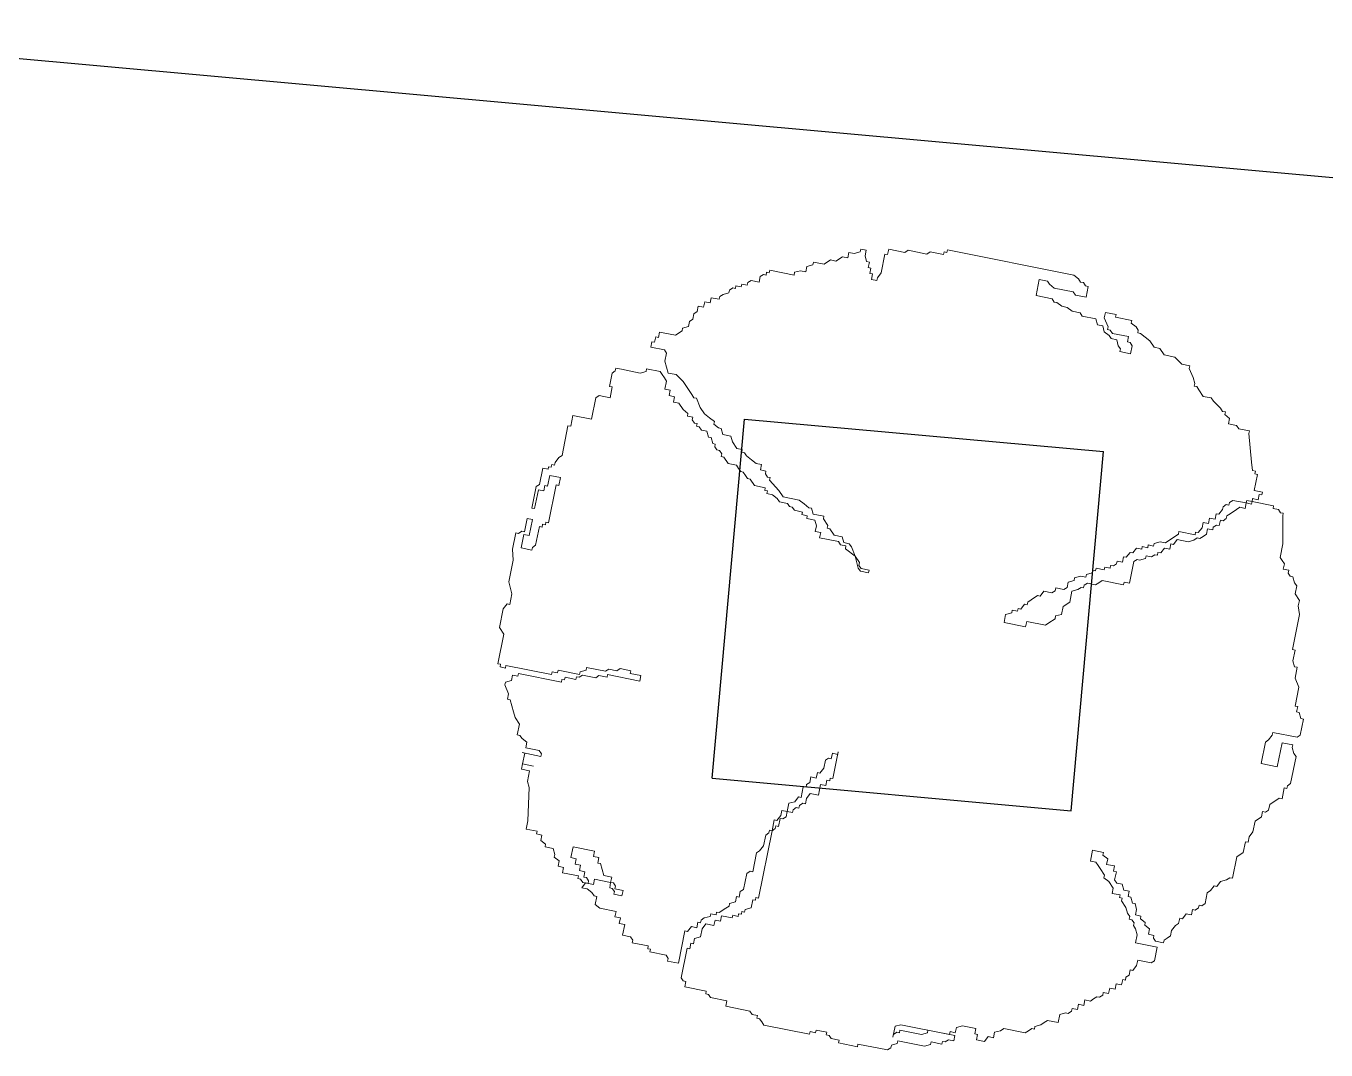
# Model space of a CAD drawing. Extents: x 152 to 700, y -120 to 84.
# Drawn here: x 212.211 to 213.293, y 57.804 to 58.656 of the extents above; entities that cross this region are included whole.
import ezdxf

# ---------------------------------------------------------------- set-up
doc = ezdxf.new("R2010")
doc.units = 0
doc.header["$LTSCALE"] = 0.03
doc.layers.get('0').update_dxf_attribs({"linetype": 'CONTINUOUS'})
doc.layers.add('VEJETACION', color=94, linetype='CONTINUOUS', lineweight=15)

msp = doc.modelspace()

# ---------------------------------------------------------------- linework, layer by layer
at = {"ltscale": 0.03}
for p, q in [((202.5836, 59.5004), (217.5843, 58.1419)), ((212.7818, 58.0302), (212.8088, 58.3289)), ((212.8088, 58.3289), (213.1076, 58.3019)), ((213.0805, 58.0031), (213.1076, 58.3019)), ((212.7818, 58.0302), (213.0805, 58.0031))]:
    msp.add_line(p, q, dxfattribs=at)
at = {"layer": 'VEJETACION'}
msp.add_lwpolyline([(212.8358, 57.995), (212.8389, 57.9991), (212.8398, 58.0035), (212.8443, 58.0026), (212.8456, 58.0094), (212.8506, 58.0107), (212.8537, 58.0147), (212.8559, 58.0143), (212.8577, 58.0232), (212.86, 58.0228), (212.8604, 58.025), (212.8631, 58.0268), (212.864, 58.0313), (212.8685, 58.0304), (212.8694, 58.0349), (212.8716, 58.0344), (212.8748, 58.0385), (212.8761, 58.0452), (212.8788, 58.047), (212.881, 58.0465), (212.8819, 58.051), (212.8864, 58.0501), (212.8868, 58.0523), (212.8824, 58.03), (212.8801, 58.0304), (212.8797, 58.0282), (212.8774, 58.0286), (212.8765, 58.0241), (212.8721, 58.025), (212.8703, 58.0161), (212.8635, 58.0174), (212.8604, 58.0134), (212.8595, 58.0089), (212.8573, 58.0094), (212.8546, 58.0076), (212.8541, 58.0053), (212.8519, 58.0058), (212.8492, 58.004), (212.8488, 58.0017), (212.8443, 58.0026), (212.8434, 57.9982), (212.8407, 57.9964), (212.8385, 57.9968), (212.8371, 57.9901), (212.8349, 57.9905), (212.8344, 57.9883), (212.8317, 57.9865), (212.8205, 57.9305), (212.8183, 57.931), (212.8178, 57.9287), (212.8156, 57.9292), (212.8142, 57.9225), (212.8093, 57.9211), (212.8089, 57.9189), (212.8066, 57.9193), (212.8062, 57.9171), (212.8039, 57.9175), (212.8035, 57.9153), (212.799, 57.9162), (212.7986, 57.914), (212.7896, 57.9157), (212.7887, 57.9113), (212.7843, 57.9122), (212.7834, 57.9077), (212.7766, 57.909), (212.7735, 57.905), (212.7722, 57.8983), (212.7672, 57.8969), (212.7663, 57.8925), (212.7641, 57.8929), (212.7632, 57.8884), (212.761, 57.8889), (212.756, 57.8642), (212.7578, 57.8616), (212.76, 57.8611), (212.7591, 57.8566), (212.777, 57.853), (212.7766, 57.8508), (212.7788, 57.8503), (212.7806, 57.8477), (212.794, 57.845), (212.7932, 57.8405), (212.8133, 57.8364), (212.8151, 57.8338), (212.8196, 57.8329), (212.8191, 57.8306), (212.8213, 57.8302), (212.8231, 57.8275), (212.8249, 57.8248), (212.863, 57.8172), (212.8634, 57.8194), (212.8679, 57.8185), (212.8683, 57.8207), (212.8773, 57.819), (212.8768, 57.8167), (212.8791, 57.8163), (212.8809, 57.8136), (212.8876, 57.8122), (212.8871, 57.81), (212.9028, 57.8068), (212.9032, 57.8091), (212.9278, 57.8042), (212.9305, 57.8059), (212.931, 57.8082), (212.9359, 57.8095), (212.9363, 57.8118), (212.9587, 57.8073), (212.9636, 57.8086), (212.9641, 57.8109), (212.973, 57.8091), (212.9735, 57.8113), (212.9757, 57.8109), (212.9784, 57.8126), (212.9829, 57.8117), (212.9838, 57.8162), (212.9614, 57.8207), (212.961, 57.8185), (212.956, 57.8171), (212.9381, 57.8207), (212.9377, 57.8185), (212.9355, 57.8189), (212.9328, 57.8171), (212.9323, 57.8149), (212.9341, 57.8239), (212.939, 57.8252), (212.9793, 57.8171), (212.9798, 57.8194), (212.9842, 57.8185), (212.9851, 57.8229), (212.9901, 57.8243), (213.0013, 57.822), (213.0004, 57.8176), (213.0026, 57.8171), (213.0017, 57.8126), (213.0084, 57.8113), (213.0115, 57.8153), (213.016, 57.8144), (213.0169, 57.8189), (213.0218, 57.8202), (213.0245, 57.822), (213.0424, 57.8184), (213.0451, 57.8202), (213.0478, 57.822), (213.05, 57.8216), (213.0505, 57.8238), (213.0554, 57.8252), (213.0581, 57.827), (213.0608, 57.8287), (213.0697, 57.8269), (213.0711, 57.8337), (213.076, 57.835), (213.0782, 57.8346), (213.0809, 57.8364), (213.0814, 57.8386), (213.0859, 57.8377), (213.0868, 57.8422), (213.0912, 57.8413), (213.0921, 57.8458), (213.0966, 57.8449), (213.0993, 57.8466), (213.102, 57.8484), (213.1042, 57.848), (213.1069, 57.8498), (213.1073, 57.852), (213.1118, 57.8511), (213.1127, 57.8556), (213.1172, 57.8547), (213.1181, 57.8592), (213.1226, 57.8583), (213.1235, 57.8628), (213.1257, 57.8623), (213.1262, 57.8646), (213.1288, 57.8664), (213.1297, 57.8708), (213.132, 57.8704), (213.1351, 57.8744), (213.136, 57.8789), (213.1472, 57.8766), (213.1499, 57.8784), (213.1521, 57.8896), (213.1342, 57.8932), (213.1356, 57.8999), (213.1342, 57.9049), (213.1325, 57.9076), (213.1329, 57.9098), (213.1311, 57.9125), (213.1289, 57.9129), (213.1293, 57.9152), (213.1275, 57.9179), (213.1262, 57.9228), (213.1226, 57.9282), (213.1231, 57.9304), (213.1208, 57.9309), (213.1213, 57.9331), (213.1146, 57.9344), (213.1155, 57.9389), (213.1119, 57.9443), (213.1079, 57.9474), (213.1083, 57.9497), (213.1047, 57.9551), (213.103, 57.9577), (213.1012, 57.9604), (213.0967, 57.9613), (213.0985, 57.9703), (213.1074, 57.9685), (213.107, 57.9663), (213.111, 57.9631), (213.1101, 57.9586), (213.1168, 57.9573), (213.1159, 57.9528), (213.1182, 57.9524), (213.1168, 57.9456), (213.1186, 57.943), (213.1231, 57.9421), (213.1244, 57.9371), (213.1289, 57.9362), (213.128, 57.9318), (213.1302, 57.9313), (213.1316, 57.9264), (213.1338, 57.9259), (213.1351, 57.921), (213.1342, 57.9165), (213.1387, 57.9156), (213.1383, 57.9134), (213.1423, 57.9102), (213.1419, 57.908), (213.1459, 57.9049), (213.145, 57.9004), (213.1495, 57.8995), (213.149, 57.8973), (213.1508, 57.8946), (213.1575, 57.8932), (213.158, 57.8955), (213.1606, 57.8972), (213.1633, 57.899), (213.1642, 57.9035), (213.1674, 57.9076), (213.17, 57.9093), (213.1709, 57.9138), (213.1732, 57.9134), (213.1763, 57.9174), (213.1808, 57.9165), (213.1817, 57.921), (213.1839, 57.9205), (213.1866, 57.9223), (213.1871, 57.9246), (213.1893, 57.9241), (213.192, 57.9259), (213.1938, 57.9349), (213.1965, 57.9367), (213.1996, 57.9407), (213.2018, 57.9402), (213.205, 57.9443), (213.2099, 57.9456), (213.2126, 57.9474), (213.2148, 57.947), (213.2184, 57.9649), (213.2238, 57.9685), (213.2256, 57.9774), (213.2278, 57.977), (213.2287, 57.9814), (213.2319, 57.9855), (213.2337, 57.9944), (213.239, 57.998), (213.2399, 58.0025), (213.2422, 58.002), (213.2449, 58.0038), (213.2458, 58.0083), (213.2538, 58.0137), (213.2561, 58.0132), (213.2579, 58.0222), (213.2601, 58.0218), (213.2605, 58.024), (213.2632, 58.0258), (213.2677, 58.0482), (213.2659, 58.0509), (213.2646, 58.0558), (213.265, 58.058), (213.2561, 58.0598), (213.252, 58.0397), (213.2386, 58.0424), (213.2422, 58.0603), (213.2449, 58.0621), (213.248, 58.0661), (213.2485, 58.0683), (213.2686, 58.0643), (213.2713, 58.0661), (213.274, 58.0795), (213.2718, 58.08), (213.2704, 58.0849), (213.2682, 58.0854), (213.2691, 58.0898), (213.2669, 58.0903), (213.27, 58.106), (213.2669, 58.1136), (213.2687, 58.1225), (213.2664, 58.123), (213.2651, 58.1279), (213.2669, 58.1369), (213.2647, 58.1373), (213.2705, 58.1664), (213.2696, 58.1736), (213.2705, 58.1781), (213.2669, 58.1835), (213.2683, 58.1902), (213.2665, 58.1929), (213.2651, 58.1978), (213.2629, 58.1983), (213.2611, 58.2009), (213.2616, 58.2032), (213.2571, 58.2041), (213.258, 58.2086), (213.2562, 58.2113), (213.2544, 58.2139), (213.2567, 58.2251), (213.2567, 58.2484), (213.2571, 58.2507), (213.2549, 58.2511), (213.2531, 58.2538), (213.2486, 58.2547), (213.2491, 58.2569), (213.2312, 58.2605), (213.2307, 58.2583), (213.2263, 58.2592), (213.2254, 58.2547), (213.2209, 58.2556), (213.2182, 58.2538), (213.2128, 58.2502), (213.2101, 58.2484), (213.2097, 58.2462), (213.207, 58.2444), (213.2048, 58.2449), (213.2039, 58.2404), (213.2016, 58.2408), (213.1989, 58.239), (213.1985, 58.2368), (213.194, 58.2377), (213.1931, 58.2332), (213.1904, 58.2314), (213.1877, 58.2296), (213.1855, 58.2301), (213.1828, 58.2283), (213.1779, 58.227), (213.1689, 58.2288), (213.1658, 58.2247), (213.1636, 58.2252), (213.1627, 58.2207), (213.1582, 58.2216), (213.1551, 58.2176), (213.1528, 58.218), (213.1524, 58.2158), (213.1501, 58.2162), (213.1475, 58.2144), (213.143, 58.2153), (213.1425, 58.2131), (213.1376, 58.2117), (213.1354, 58.2122), (213.1327, 58.2104), (213.1291, 58.1925), (213.1246, 58.1934), (213.1242, 58.1911), (213.1063, 58.1947), (213.1036, 58.1929), (213.1009, 58.1911), (213.0942, 58.1925), (213.0915, 58.1907), (213.091, 58.1885), (213.0888, 58.1889), (213.0861, 58.1871), (213.0812, 58.1858), (213.0794, 58.1768), (213.074, 58.1732), (213.0727, 58.1665), (213.0677, 58.1652), (213.0673, 58.1629), (213.0619, 58.1594), (213.0592, 58.1576), (213.0436, 58.1607), (213.0427, 58.1562), (213.0248, 58.1598), (213.0261, 58.1665), (213.0311, 58.1679), (213.0315, 58.1701), (213.036, 58.1692), (213.0364, 58.1715), (213.0387, 58.171), (213.0418, 58.175), (213.044, 58.1746), (213.0445, 58.1768), (213.0472, 58.1786), (213.0525, 58.1822), (213.0548, 58.1818), (213.0579, 58.1858), (213.0646, 58.1844), (213.0673, 58.1862), (213.0678, 58.1885), (213.0745, 58.1871), (213.0772, 58.1889), (213.0781, 58.1934), (213.083, 58.1947), (213.0834, 58.197), (213.0884, 58.1983), (213.0928, 58.1974), (213.0933, 58.1997), (213.0982, 58.201), (213.0987, 58.2032), (213.1009, 58.2028), (213.1013, 58.205), (213.1081, 58.2037), (213.1085, 58.2059), (213.113, 58.205), (213.1134, 58.2073), (213.1157, 58.2068), (213.1184, 58.2086), (213.1188, 58.2109), (213.1233, 58.21), (213.1242, 58.2144), (213.1264, 58.214), (213.1296, 58.218), (213.1318, 58.2176), (213.1349, 58.2216), (213.1394, 58.2207), (213.1398, 58.2229), (213.1443, 58.222), (213.1448, 58.2243), (213.1492, 58.2234), (213.1497, 58.2256), (213.1546, 58.227), (213.1591, 58.2261), (213.1645, 58.2297), (213.1698, 58.2332), (213.1703, 58.2355), (213.1837, 58.2328), (213.1842, 58.235), (213.1864, 58.2346), (213.1895, 58.2386), (213.1904, 58.2431), (213.1949, 58.2422), (213.1958, 58.2467), (213.2003, 58.2458), (213.2012, 58.2502), (213.2034, 58.2498), (213.2066, 58.2538), (213.207, 58.2561), (213.2097, 58.2579), (213.2119, 58.2574), (213.2124, 58.2596), (213.2151, 58.2614), (213.2263, 58.2592), (213.2267, 58.2614), (213.2312, 58.2605), (213.2316, 58.2628), (213.2361, 58.2619), (213.237, 58.2664), (213.2392, 58.2659), (213.2397, 58.2681), (213.233, 58.2695), (213.2357, 58.2829), (213.2334, 58.2834), (213.2339, 58.2856), (213.2316, 58.2861), (213.2308, 58.2932), (213.2285, 58.317), (213.229, 58.3192), (213.22, 58.321), (213.2182, 58.3237), (213.2115, 58.3251), (213.2124, 58.3295), (213.2084, 58.3327), (213.2089, 58.3349), (213.2066, 58.3354), (213.2048, 58.338), (213.199, 58.3439), (213.1972, 58.3466), (213.1905, 58.3479), (213.1869, 58.3533), (213.1852, 58.356), (213.1829, 58.3564), (213.1834, 58.3587), (213.182, 58.3636), (213.1789, 58.3712), (213.1793, 58.3734), (213.1726, 58.3748), (213.1668, 58.3806), (213.1579, 58.3824), (213.1543, 58.3878), (213.1498, 58.3887), (213.1462, 58.3941), (213.1382, 58.4003), (213.136, 58.4008), (213.1364, 58.403), (213.1346, 58.4057), (213.1306, 58.4089), (213.131, 58.4111), (213.1176, 58.4138), (213.1181, 58.416), (213.1091, 58.4178), (213.1082, 58.4133), (213.1113, 58.4057), (213.1109, 58.4035), (213.1131, 58.403), (213.1149, 58.4003), (213.1283, 58.3977), (213.1274, 58.3932), (213.1297, 58.3927), (213.1315, 58.39), (213.1301, 58.3833), (213.1212, 58.3851), (213.1216, 58.3874), (213.1198, 58.39), (213.1185, 58.395), (213.114, 58.3959), (213.1122, 58.3986), (213.1082, 58.4017), (213.1069, 58.4066), (213.1024, 58.4075), (213.1011, 58.4124), (213.0899, 58.4147), (213.0881, 58.4174), (213.0814, 58.4187), (213.0773, 58.4219), (213.0729, 58.4228), (213.0688, 58.4259), (213.0666, 58.4263), (213.0648, 58.429), (213.0514, 58.4317), (213.0541, 58.4452), (213.0608, 58.4438), (213.0626, 58.4411), (213.0666, 58.438), (213.0823, 58.4349), (213.0841, 58.4322), (213.093, 58.4304), (213.0948, 58.4393), (213.0926, 58.4398), (213.0908, 58.4425), (213.0885, 58.4429), (213.0868, 58.4456), (213.0827, 58.4487), (212.9776, 58.4698), (212.9771, 58.4676), (212.9749, 58.468), (212.9744, 58.4658), (212.9632, 58.468), (212.9606, 58.4663), (212.9449, 58.4694), (212.9422, 58.4676), (212.9288, 58.4703), (212.9279, 58.4658), (212.9256, 58.4663), (212.9225, 58.4506), (212.9194, 58.4466), (212.9189, 58.4443), (212.9144, 58.4452), (212.9153, 58.4497), (212.9131, 58.4501), (212.914, 58.4546), (212.9118, 58.4551), (212.9127, 58.4596), (212.9104, 58.46), (212.9091, 58.4649), (212.91, 58.4694), (212.9055, 58.4703), (212.9051, 58.4681), (212.9001, 58.4667), (212.8957, 58.4676), (212.8948, 58.4631), (212.8903, 58.464), (212.8849, 58.4605), (212.8804, 58.4614), (212.8751, 58.4578), (212.8661, 58.4596), (212.8657, 58.4573), (212.8607, 58.456), (212.8598, 58.4515), (212.8554, 58.4524), (212.8504, 58.4511), (212.85, 58.4488), (212.8299, 58.4529), (212.8294, 58.4506), (212.8272, 58.4511), (212.8267, 58.4488), (212.8245, 58.4493), (212.8218, 58.4475), (212.8209, 58.443), (212.8142, 58.4444), (212.8115, 58.4426), (212.8111, 58.4403), (212.8066, 58.4412), (212.8061, 58.439), (212.8017, 58.4399), (212.8012, 58.4376), (212.799, 58.4381), (212.7963, 58.4363), (212.7958, 58.4341), (212.7909, 58.4327), (212.7882, 58.4309), (212.7878, 58.4287), (212.7811, 58.43), (212.7802, 58.4256), (212.7757, 58.4265), (212.7748, 58.422), (212.7703, 58.4229), (212.7694, 58.4184), (212.7667, 58.4166), (212.7658, 58.4121), (212.7631, 58.4103), (212.7622, 58.4059), (212.7573, 58.4045), (212.7569, 58.4023), (212.7515, 58.3987), (212.7381, 58.4014), (212.7372, 58.3969), (212.7349, 58.3973), (212.734, 58.3929), (212.7318, 58.3933), (212.7309, 58.3888), (212.7421, 58.3866), (212.7439, 58.3839), (212.7425, 58.3772), (212.7452, 58.3673), (212.7519, 58.366), (212.7577, 58.3602), (212.7649, 58.3494), (212.7667, 58.3467), (212.7689, 58.3463), (212.772, 58.3387), (212.7756, 58.3333), (212.7796, 58.3301), (212.7837, 58.327), (212.7832, 58.3248), (212.7872, 58.3216), (212.7895, 58.3212), (212.7908, 58.3162), (212.7975, 58.3149), (212.7989, 58.31), (212.8024, 58.3046), (212.8069, 58.3037), (212.8065, 58.3015), (212.8087, 58.301), (212.8105, 58.2983), (212.8145, 58.2952), (212.8186, 58.292), (212.823, 58.2911), (212.8221, 58.2867), (212.8266, 58.2858), (212.8262, 58.2835), (212.8279, 58.2808), (212.8302, 58.2804), (212.8297, 58.2782), (212.8373, 58.2696), (212.8409, 58.2643), (212.8543, 58.2616), (212.8584, 58.2584), (212.8624, 58.2553), (212.8646, 58.2548), (212.866, 58.2499), (212.8749, 58.2481), (212.8745, 58.2459), (212.878, 58.2405), (212.8776, 58.2383), (212.8798, 58.2378), (212.8834, 58.2324), (212.8901, 58.2311), (212.8915, 58.2262), (212.8959, 58.2253), (212.8977, 58.2226), (212.9008, 58.215), (212.9044, 58.2096), (212.904, 58.2073), (212.9058, 58.2047), (212.9125, 58.2033), (212.912, 58.2011), (212.9053, 58.2024), (212.9035, 58.2051), (212.9008, 58.215), (212.8928, 58.2212), (212.8932, 58.2235), (212.8888, 58.2244), (212.887, 58.2271), (212.8713, 58.2302), (212.8722, 58.2347), (212.8677, 58.2356), (212.8686, 58.2401), (212.8673, 58.245), (212.8606, 58.2463), (212.861, 58.2486), (212.8566, 58.2495), (212.857, 58.2517), (212.8503, 58.2531), (212.8485, 58.2557), (212.8463, 58.2562), (212.8445, 58.2589), (212.8378, 58.2602), (212.836, 58.2629), (212.832, 58.2661), (212.8275, 58.267), (212.8279, 58.2692), (212.8257, 58.2696), (212.8261, 58.2719), (212.8172, 58.2737), (212.8136, 58.2791), (212.8114, 58.2795), (212.8096, 58.2822), (212.8078, 58.2849), (212.8056, 58.2853), (212.8038, 58.288), (212.802, 58.2907), (212.7953, 58.2921), (212.7917, 58.2974), (212.7895, 58.2979), (212.7899, 58.3001), (212.7881, 58.3028), (212.7859, 58.3033), (212.7841, 58.3059), (212.7845, 58.3082), (212.7823, 58.3086), (212.781, 58.3136), (212.7787, 58.314), (212.7774, 58.3189), (212.7729, 58.3198), (212.7711, 58.3225), (212.7689, 58.323), (212.7693, 58.3252), (212.7671, 58.3257), (212.7653, 58.3283), (212.7658, 58.3306), (212.7613, 58.3315), (212.7617, 58.3337), (212.7577, 58.3369), (212.7541, 58.3422), (212.7497, 58.3431), (212.7506, 58.3476), (212.7461, 58.3485), (212.747, 58.353), (212.7425, 58.3539), (212.7439, 58.3606), (212.7421, 58.3633), (212.7403, 58.366), (212.7385, 58.3687), (212.7273, 58.3709), (212.7269, 58.3687), (212.7219, 58.3673), (212.7063, 58.3705), (212.7018, 58.3714), (212.7013, 58.3691), (212.6987, 58.3673), (212.6964, 58.3561), (212.6987, 58.3557), (212.6969, 58.3467), (212.6879, 58.3485), (212.6852, 58.3467), (212.6816, 58.3288), (212.666, 58.332), (212.6642, 58.323), (212.6619, 58.3235), (212.657, 58.2988), (212.6543, 58.297), (212.6512, 58.293), (212.6507, 58.2908), (212.6485, 58.2912), (212.648, 58.289), (212.6458, 58.2894), (212.6453, 58.2872), (212.6409, 58.2881), (212.6382, 58.2746), (212.6355, 58.2728), (212.6319, 58.2549), (212.6341, 58.2545), (212.6373, 58.2702), (212.6417, 58.2693), (212.6426, 58.2737), (212.6449, 58.2733), (212.6467, 58.2822), (212.6556, 58.2805), (212.6543, 58.2737), (212.652, 58.2742), (212.6458, 58.2428), (212.6435, 58.2433), (212.6431, 58.241), (212.6408, 58.2415), (212.6404, 58.2392), (212.6381, 58.2397), (212.635, 58.224), (212.6323, 58.2222), (212.6319, 58.22), (212.6229, 58.2218), (212.6252, 58.233), (212.6296, 58.2321), (212.6323, 58.2455), (212.6279, 58.2464), (212.6256, 58.2352), (212.6234, 58.2357), (212.6207, 58.2339), (212.6184, 58.2343), (212.6158, 58.2209), (212.6162, 58.2115), (212.6126, 58.1936), (212.6153, 58.1837), (212.6135, 58.1747), (212.6112, 58.1752), (212.6081, 58.1712), (212.605, 58.1555), (212.6085, 58.1501), (212.6036, 58.1255), (212.6058, 58.125), (212.6054, 58.1228), (212.6099, 58.1219), (212.6103, 58.1241), (212.6483, 58.1165), (212.6488, 58.1187), (212.6533, 58.1178), (212.6537, 58.1201), (212.6716, 58.1165), (212.6721, 58.1187), (212.677, 58.1201), (212.6774, 58.1223), (212.6931, 58.1192), (212.6958, 58.121), (212.7025, 58.1196), (212.7052, 58.1214), (212.7141, 58.1196), (212.7137, 58.1174), (212.7226, 58.1156), (212.7217, 58.1111), (212.6949, 58.1165), (212.6944, 58.1142), (212.6877, 58.1156), (212.685, 58.1138), (212.6739, 58.116), (212.6712, 58.1142), (212.6689, 58.1147), (212.6685, 58.1125), (212.6595, 58.1143), (212.6591, 58.112), (212.6568, 58.1125), (212.6564, 58.1102), (212.6206, 58.1174), (212.6201, 58.1152), (212.6157, 58.1161), (212.6148, 58.1116), (212.6099, 58.1102), (212.6094, 58.108), (212.6125, 58.1004), (212.6116, 58.0959), (212.6139, 58.0955), (212.6165, 58.0856), (212.6179, 58.0807), (212.6215, 58.0753), (212.6197, 58.0663), (212.6219, 58.0659), (212.6237, 58.0632), (212.6277, 58.0601), (212.6268, 58.0556), (212.638, 58.0533), (212.6398, 58.0506), (212.6393, 58.0484), (212.6237, 58.0515), (212.6259, 58.0511), (212.6241, 58.0421), (212.6331, 58.0403), (212.6241, 58.0421), (212.6232, 58.0377), (212.6299, 58.0363), (212.6281, 58.0274), (212.6295, 58.0224), (212.6286, 57.9947), (212.6272, 57.9879), (212.6362, 57.9861), (212.6357, 57.9839), (212.6402, 57.983), (212.6393, 57.9785), (212.6433, 57.9754), (212.6429, 57.9731), (212.6496, 57.9718), (212.6509, 57.9669), (212.6505, 57.9646), (212.6545, 57.9615), (212.6536, 57.957), (212.6581, 57.9561), (212.6572, 57.9516), (212.6706, 57.9489), (212.6702, 57.9467), (212.6724, 57.9463), (212.6742, 57.9436), (212.6787, 57.9427), (212.6791, 57.9449), (212.6773, 57.9476), (212.6751, 57.948), (212.676, 57.9525), (212.6715, 57.9534), (212.6724, 57.9579), (212.6679, 57.9588), (212.6688, 57.9633), (212.6643, 57.9642), (212.6661, 57.9731), (212.684, 57.9695), (212.6831, 57.9651), (212.6876, 57.9642), (212.6867, 57.9597), (212.689, 57.9592), (212.6903, 57.9543), (212.6916, 57.9494), (212.6983, 57.948), (212.6974, 57.9436), (212.6997, 57.9431), (212.7015, 57.9404), (212.701, 57.9382), (212.7077, 57.9368), (212.7068, 57.9324), (212.7001, 57.9337), (212.7006, 57.9359), (212.6988, 57.9386), (212.6966, 57.9391), (212.6974, 57.9436), (212.684, 57.9463), (212.6831, 57.9418), (212.6764, 57.9431), (212.6733, 57.9391), (212.6778, 57.9382), (212.6818, 57.9351), (212.6836, 57.9324), (212.6858, 57.9319), (212.6845, 57.9252), (212.6885, 57.9221), (212.7019, 57.9194), (212.701, 57.9149), (212.7055, 57.914), (212.7046, 57.9095), (212.7091, 57.9086), (212.7073, 57.8997), (212.714, 57.8983), (212.7158, 57.8956), (212.7153, 57.8934), (212.7287, 57.8907), (212.7283, 57.8884), (212.7305, 57.888), (212.7301, 57.8858), (212.7435, 57.8831), (212.7453, 57.8804), (212.7448, 57.8781), (212.7538, 57.8763), (212.7592, 57.9032), (212.7614, 57.9028), (212.7646, 57.9068), (212.769, 57.9059), (212.7699, 57.9104), (212.7722, 57.9099), (212.7726, 57.9122), (212.7753, 57.914), (212.7802, 57.9153), (212.7807, 57.9175), (212.7852, 57.9166), (212.7856, 57.9189), (212.7878, 57.9184), (212.7932, 57.922), (212.7959, 57.9238), (212.7963, 57.9261), (212.8013, 57.9274), (212.8022, 57.9319), (212.8044, 57.9314), (212.8053, 57.9359), (212.808, 57.9377), (212.8107, 57.9511), (212.8134, 57.9529), (212.8156, 57.9525), (212.8188, 57.9682), (212.8214, 57.9699), (212.8246, 57.974), (212.8264, 57.9829), (212.8291, 57.9847), (212.8295, 57.987), (212.8317, 57.9865), (212.8335, 57.9955)], close=True, dxfattribs=at)

doc.saveas('drawing.dxf')
